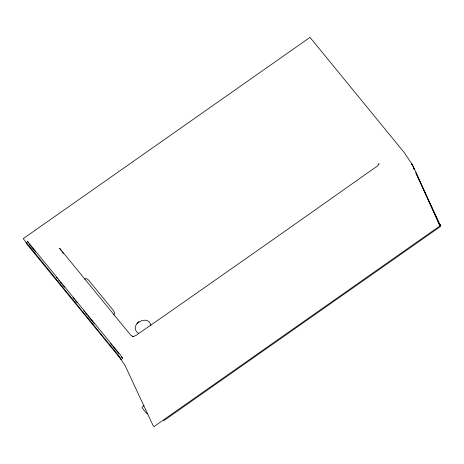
<?xml version="1.0" encoding="UTF-8"?>
<svg xmlns="http://www.w3.org/2000/svg" width="464" height="464" viewBox="0 0 464 464"><rect width="100%" height="100%" fill="white"/><g stroke="black" fill="none" stroke-linecap="round" stroke-linejoin="round"><path stroke-width="0.7" d="M378.943 164.111L378.984 163.583L378.462 164.952L377.348 166.06L276.295 237.324L175.392 308.009L136.097 335.327L134.316 336.191L132.484 336.539L133.272 336.441L130.854 335.315L59.624 248.246L61.596 251.053M113.547 314.841C115.965 313.623 113.622 310.874 112.636 309.54L89.616 281.399C88.566 280.146 86.356 277.246 84.622 279.316M143.985 405.739L141.967 407.154L142.483 408.256L147.187 414.004L147.424 413.836M440.788 225.324L153.99 426.613L153.01 425.418L124.996 365.319L118.047 355.041M163.56 420.831L440.8 226.258L415.935 172.875M138.26 333.181C127.351 325.067 148.898 312.974 150.904 325.832M412.711 165.155L411.916 164.169L412.832 165.364L439.849 225.585L415.86 172.904M412.606 165.039L404.388 152.778L309.998 37.387L23.2 238.67L118.158 355.105L121.243 359.496L26.935 244.209L25.926 242.353M440.638 225.11L439.808 224.135M411.295 163.711L412.084 164.668M29.307 244.215L35.728 252.068M56.376 277.315L57.292 278.435M58.644 280.088L59.543 281.184M60.442 282.286L61.793 283.933M62.692 285.035L64.49 287.233M73.016 297.662L74.356 299.292M75.243 300.382L77.024 302.557M83.706 310.723L84.593 311.808M85.498 312.916L86.872 314.592M87.789 315.711L94.198 323.547M110.594 343.592L111.957 345.262M112.868 346.376L118.784 353.603M121.516 356.944L122.722 358.423L119.637 354.026L27.405 241.274L28.391 243.095M62.42 252.225L63.243 253.396M412.287 165.033L412.89 166.338M413.134 166.93L414.358 169.551M413.772 168.316L414.369 169.627M138.829 321.877L137.031 323.582L138.829 321.877"/></g></svg>
